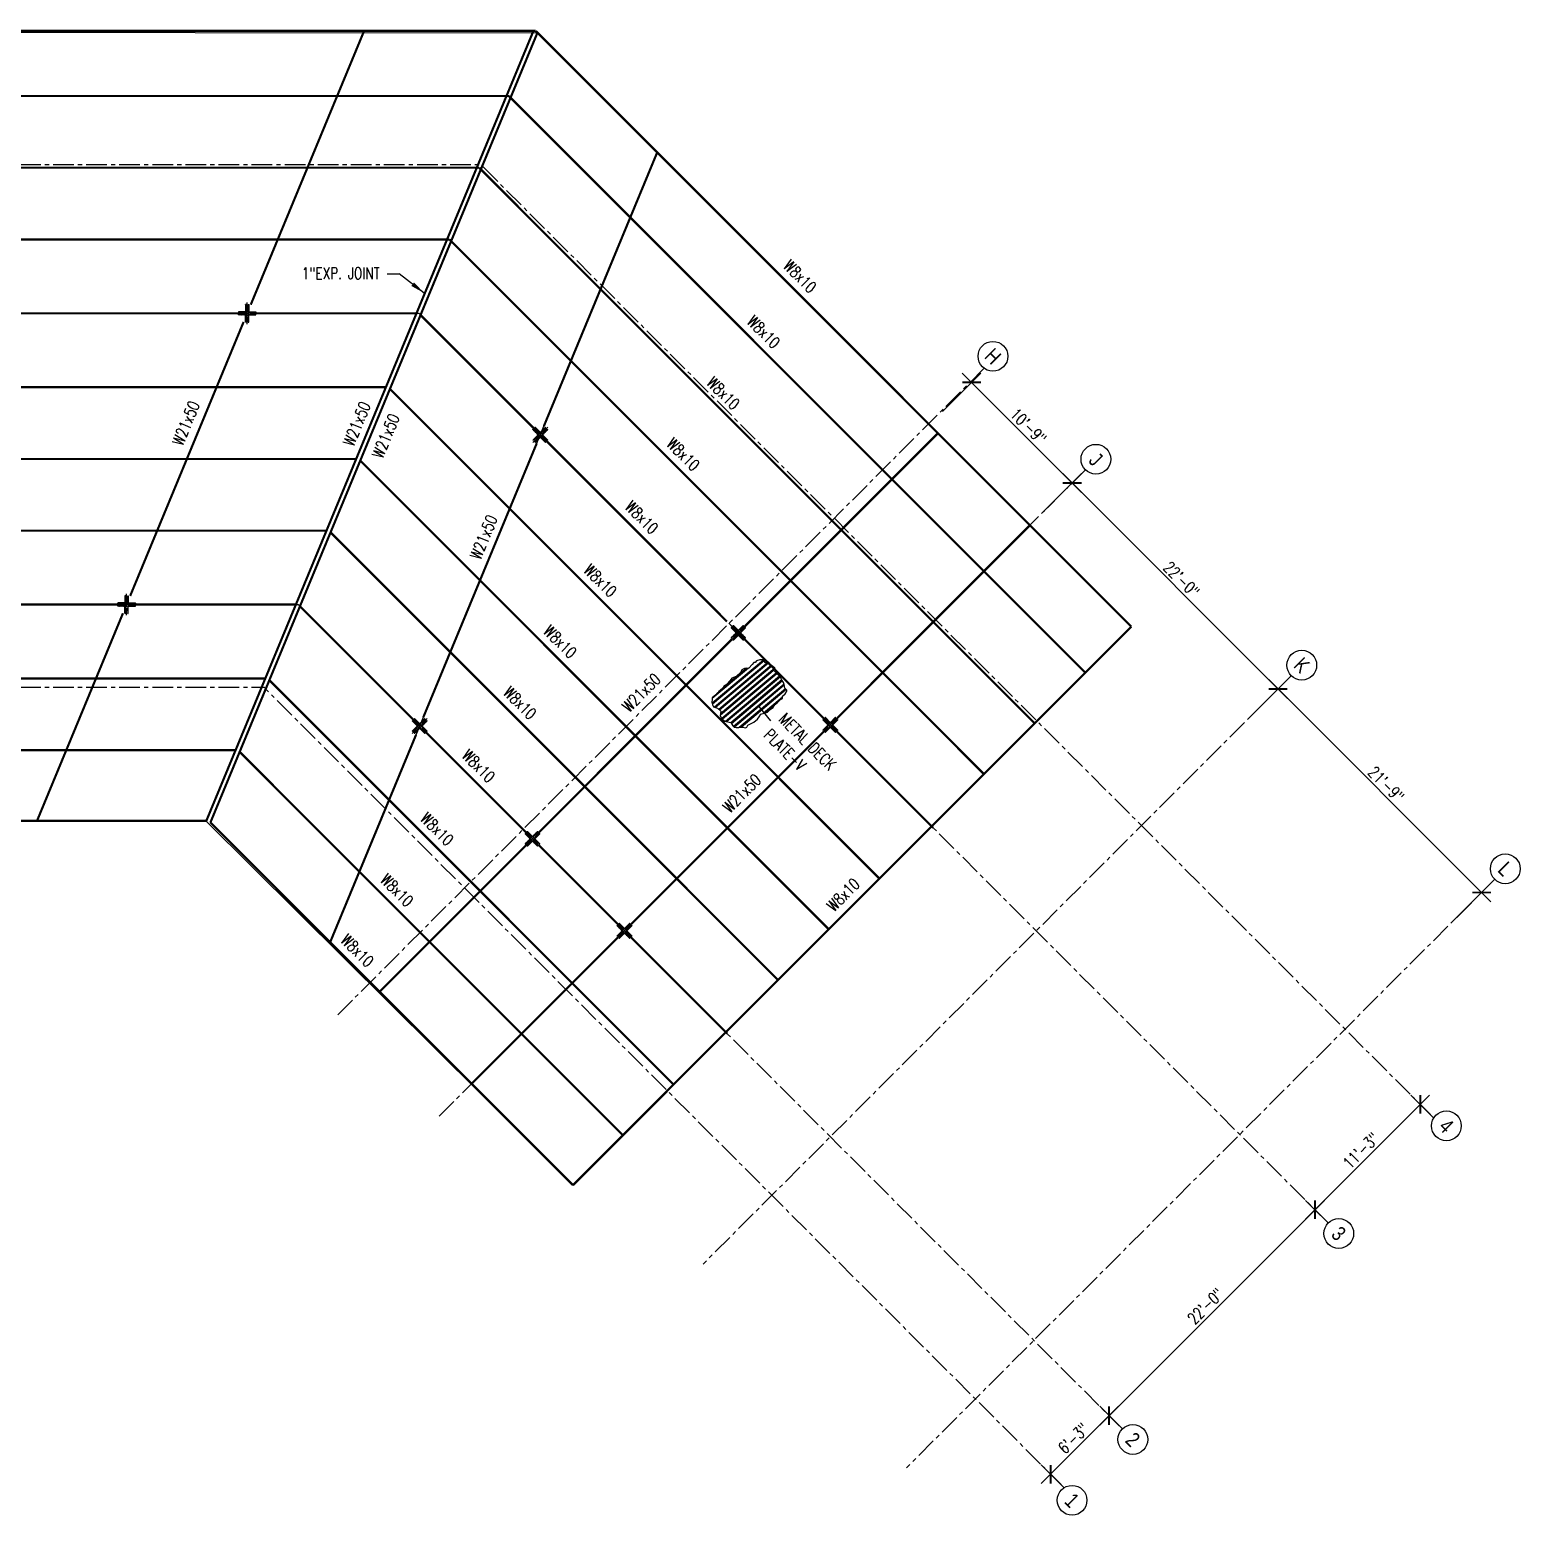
# Model space of a CAD drawing. Header units: inches. Extents: x 54519 to 57616, y 6659 to 8963.
# Drawn here: x 56265 to 57616, y 7520 to 8866 of the extents above; entities that cross this region are included whole.
import ezdxf
from ezdxf.enums import TextEntityAlignment as Align

# ---------------------------------------------------------------- set-up
doc = ezdxf.new("R2010")
doc.units = ezdxf.units.IN
doc.header["$LTSCALE"] = 15
doc.header["$MEASUREMENT"] = 0
doc.linetypes.add('CENTER', pattern=[2, 1.25, -0.25, 0.25, -0.25])
doc.linetypes.add('HIDDEN', pattern=[0.375, 0.25, -0.125])
for name, color, linetype in [('COLUMN', 4, 'Continuous'), ('GC', 3, 'Continuous'), ('GIRDER', 6, 'HIDDEN'), ('Grid line', 1, 'CENTER'), ('HATCH', 253, 'Continuous'), ('L', 2, 'Continuous'), ('LINE_HIDDEN', 124, 'HIDDEN'), ('N-DIM-Z', 126, 'Continuous'), ('N-NOTE-Z', 242, 'Continuous'), ('S-COLUMN', 4, 'Continuous'), ('SLAB', 3, 'Continuous'), ('WALL', 7, 'Continuous')]:
    doc.layers.add(name, color=color, linetype=linetype)
doc.styles.add('3-32', font='simplex.shx', dxfattribs={"width": 0.75, "height": 10.6666})
doc.styles.add('dim', font='arial.ttf')
doc.dimstyles.new('3-32', dxfattribs={"dimtxt": 10.666667, "dimasz": 12, "dimexe": 12, "dimexo": 4, "dimgap": 2, "dimtad": 1, "dimdec": 4, "dimzin": 3, "dimdsep": 46, "dimlunit": 4, "dimtxsty": '3-32', "dimblk": 'ARCHTICK', "dimcen": 0.046875, "dimdle": 12, "dimclrd": 1, "dimclre": 1, "dimclrt": 2, "dimadec": 0, "dimazin": 0, "dimtfac": 0.75, "dimtdec": 4, "dimtmove": 2, "dimatfit": 3, "dimldrblk": 'ARCHTICK', "dimfxl": 1, "dimfrac": 1, "dimtolj": 1, "dimtzin": 0, "dimlwd": -1, "dimlwe": -1, "dimarcsym": 0})

# ---------------------------------------------------------------- blocks, each defined once
blk = doc.blocks.new('_ARCHTICK')
at = {"color": 0, "linetype": 'ByBlock', "const_width": 0.15}
blk.add_lwpolyline([(-0.5, -0.5), (0.5, 0.5)], dxfattribs=at)
blk = doc.blocks.new('*D11')
at = {"layer": 'DEFPOINTS', "color": 0, "transparency": 16777216}
for p in [(57089.6, 8517.4), (57210.2, 8455.5), (57180.8, 8426.1)]:
    blk.add_point(p, dxfattribs=at)
at = {"layer": 'N-DIM-Z', "color": 1, "transparency": 16777216}
for p, q in [((57092.5, 8520.2), (57127.5, 8555.2)), ((57110.5, 8555.2), (57218.7, 8447)), ((57183.7, 8429), (57218.7, 8464))]:
    blk.add_line(p, q, dxfattribs=at)
at = {"layer": 'N-DIM-Z', "color": 1, "transparency": 16777216, "xscale": 12, "yscale": 12, "zscale": 12}
for p, rotation in [((57119, 8546.7), 135.0000000000663), ((57210.2, 8455.5), 315.0000000000662)]:
    blk.add_blockref('_ARCHTICK', p, dxfattribs=dict(at, rotation=rotation))
at = {"layer": 'N-DIM-Z', "color": 2, "transparency": 16777216, "insert": (57170.5, 8507), "char_height": 10.67, "attachment_point": 5, "rotation": 315, "style": '3-32'}
blk.add_mtext('\\A1;10\'-9"', dxfattribs=at)
blk = doc.blocks.new('*D12')
at = {"layer": 'DEFPOINTS', "color": 0, "transparency": 16777216}
for p in [(57180.8, 8426.1), (57396.9, 8268.8), (57367.5, 8239.5)]:
    blk.add_point(p, dxfattribs=at)
at = {"layer": 'N-DIM-Z', "color": 1, "transparency": 16777216}
for p, q in [((57183.7, 8429), (57218.7, 8464)), ((57201.7, 8464), (57405.4, 8260.3)), ((57370.3, 8242.3), (57405.4, 8277.3))]:
    blk.add_line(p, q, dxfattribs=at)
at = {"layer": 'N-DIM-Z', "color": 1, "transparency": 16777216, "xscale": 12, "yscale": 12, "zscale": 12}
for p, rotation in [((57210.2, 8455.5), 135.0000000000663), ((57396.9, 8268.8), 315.0000000000662)]:
    blk.add_blockref('_ARCHTICK', p, dxfattribs=dict(at, rotation=rotation))
at = {"layer": 'N-DIM-Z', "color": 2, "transparency": 16777216, "insert": (57309.4, 8368.1), "char_height": 10.67, "attachment_point": 5, "rotation": 315, "style": '3-32'}
blk.add_mtext('\\A1;22\'-0"', dxfattribs=at)
blk = doc.blocks.new('*D13')
at = {"layer": 'DEFPOINTS', "color": 0, "transparency": 16777216}
for p in [(57367.5, 8239.5), (57581.4, 8084.3), (57552.1, 8054.9)]:
    blk.add_point(p, dxfattribs=at)
at = {"layer": 'N-DIM-Z', "color": 1, "transparency": 16777216}
for p, q in [((57370.3, 8242.3), (57405.4, 8277.3)), ((57388.4, 8277.3), (57589.9, 8075.8)), ((57554.9, 8057.7), (57589.9, 8092.7))]:
    blk.add_line(p, q, dxfattribs=at)
at = {"layer": 'N-DIM-Z', "color": 1, "transparency": 16777216, "xscale": 12, "yscale": 12, "zscale": 12}
for p, rotation in [((57396.9, 8268.8), 135.0000000000663), ((57581.4, 8084.3), 315.0000000000662)]:
    blk.add_blockref('_ARCHTICK', p, dxfattribs=dict(at, rotation=rotation))
at = {"layer": 'N-DIM-Z', "color": 2, "transparency": 16777216, "insert": (57495, 8182.4), "char_height": 10.67, "attachment_point": 5, "rotation": 315, "style": '3-32'}
blk.add_mtext('\\A1;21\'-9"', dxfattribs=at)
blk = doc.blocks.new('*D14')
at = {"layer": 'DEFPOINTS', "color": 0, "transparency": 16777216}
for p in [(57525.8, 7892.2), (57537.9, 7880.2), (57442.4, 7784.7)]:
    blk.add_point(p, dxfattribs=at)
at = {"layer": 'N-DIM-Z', "color": 1, "transparency": 16777216}
for p, q in [((57421.9, 7788.3), (57534.3, 7900.7)), ((57535, 7883), (57517.3, 7900.7)), ((57439.6, 7787.6), (57421.9, 7805.2))]:
    blk.add_line(p, q, dxfattribs=at)
at = {"layer": 'N-DIM-Z', "color": 1, "transparency": 16777216, "xscale": 12, "yscale": 12, "zscale": 12}
for p, rotation in [((57525.8, 7892.2), 44.9999999997124), ((57430.4, 7796.8), 224.9999999997124)]:
    blk.add_blockref('_ARCHTICK', p, dxfattribs=dict(at, rotation=rotation))
at = {"layer": 'N-DIM-Z', "color": 2, "transparency": 16777216, "insert": (57472.2, 7850.4), "char_height": 10.67, "attachment_point": 5, "rotation": 45, "style": '3-32'}
blk.add_mtext('\\A1;11\'-3"', dxfattribs=at)
blk = doc.blocks.new('*D15')
at = {"layer": 'DEFPOINTS', "color": 0, "transparency": 16777216}
for p in [(57430.4, 7796.8), (57442.4, 7784.7), (57255.7, 7598.1)]:
    blk.add_point(p, dxfattribs=at)
at = {"layer": 'N-DIM-Z', "color": 1, "transparency": 16777216}
for p, q in [((57235.2, 7601.6), (57438.9, 7805.2)), ((57439.6, 7787.6), (57421.9, 7805.2)), ((57252.9, 7600.9), (57235.2, 7618.6))]:
    blk.add_line(p, q, dxfattribs=at)
at = {"layer": 'N-DIM-Z', "color": 1, "transparency": 16777216, "xscale": 12, "yscale": 12, "zscale": 12}
for p, rotation in [((57430.4, 7796.8), 44.9999999997124), ((57243.7, 7610.1), 224.9999999997124)]:
    blk.add_blockref('_ARCHTICK', p, dxfattribs=dict(at, rotation=rotation))
at = {"layer": 'N-DIM-Z', "color": 2, "transparency": 16777216, "insert": (57331.1, 7709.3), "char_height": 10.67, "attachment_point": 5, "rotation": 45, "style": '3-32'}
blk.add_mtext('\\A1;22\'-0"', dxfattribs=at)
blk = doc.blocks.new('*D16')
at = {"layer": 'DEFPOINTS', "color": 0, "transparency": 16777216}
for p in [(57243.7, 7610.1), (57255.7, 7598.1), (57202.9, 7544.8)]:
    blk.add_point(p, dxfattribs=at)
at = {"layer": 'N-DIM-Z', "color": 1, "transparency": 16777216}
for p, q in [((57182.2, 7548.6), (57252.2, 7618.6)), ((57252.9, 7600.9), (57235.2, 7618.6)), ((57200.1, 7547.6), (57182.2, 7565.5))]:
    blk.add_line(p, q, dxfattribs=at)
at = {"layer": 'N-DIM-Z', "color": 1, "transparency": 16777216, "xscale": 12, "yscale": 12, "zscale": 12}
for p, rotation in [((57243.7, 7610.1), 44.99999999971248), ((57190.7, 7557), 224.9999999997125)]:
    blk.add_blockref('_ARCHTICK', p, dxfattribs=dict(at, rotation=rotation))
at = {"layer": 'N-DIM-Z', "color": 2, "transparency": 16777216, "insert": (57211.3, 7589.5), "char_height": 10.67, "attachment_point": 5, "rotation": 45, "style": '3-32'}
blk.add_mtext('\\A1;6\'-3"', dxfattribs=at)
blk = doc.blocks.new('A$C56BC41D7')
at = {"layer": 'HATCH'}
h = blk.add_hatch(dxfattribs=at)
h.set_pattern_fill('_USER', color=1, scale=0.375, angle=45, style=0, pattern_type=0)
h.set_pattern_definition([(45, (0, 0), (-0.265165, 0.265165), [])])
edge = h.paths.add_edge_path()
edge.add_line((0.5, 6.8), (0.5, 0.8))
edge.add_arc((0.8, 0.8), 0.25, 180, 270)
edge.add_line((0.8, 0.5), (6.8, 0.5))
edge.add_arc((6.8, 0.2), 0.25, 0, 90, ccw=False)
edge.add_line((7, 0.2), (7, 0))
edge.add_line((7, 0), (0, 0))
edge.add_line((0, 0), (0, 7))
edge.add_line((0, 7), (0.2, 7))
edge.add_arc((0.2, 6.8), 0.25, 0, 90, ccw=False)
at = {"layer": 'COLUMN', "color": 4}
blk.add_lwpolyline([(0, 0), (0, 7), (0.2, 7, -0.414214), (0.5, 6.8), (0.5, 0.8, 0.414214), (0.8, 0.5), (6.8, 0.5, -0.414214), (7, 0.2), (7, 0)], format="xyb", close=True, dxfattribs=at)
blk = doc.blocks.new('A$C3C504F40')
at = {"layer": 'HATCH'}
h = blk.add_hatch(dxfattribs=at)
h.set_pattern_fill('_USER', color=1, scale=0.375, angle=45, style=0, pattern_type=0)
h.set_pattern_definition([(45, (-54890.24333, -10014.80784), (-0.265165043, 0.265165043), [])])
h.paths.add_polyline_path([(-3.2, 1), (-5.2, 1), (-5.2, -1), (-3.2, -1)])
h.paths.add_polyline_path([(-3.5, -0.7), (-5, -0.7), (-5, 0.8), (-3.5, 0.8)], flags=16)
h = blk.add_hatch(dxfattribs=at)
h.set_pattern_fill('_USER', color=1, scale=0.375, angle=45, style=0, pattern_type=0)
h.set_pattern_definition([(45, (-54885.99333, -10010.55784), (-0.265165043, 0.265165043), [])])
h.paths.add_polyline_path([(1, 5.3), (-1, 5.3), (-1, 3.3), (1, 3.3)])
h.paths.add_polyline_path([(0.8, 3.5), (-0.8, 3.5), (-0.8, 5), (0.8, 5)], flags=16)
h = blk.add_hatch(dxfattribs=at)
h.set_pattern_fill('_USER', color=1, scale=0.375, angle=45, style=0, pattern_type=0)
h.set_pattern_definition([(45, (-54881.74333, -10014.80784), (-0.265165043, 0.265165043), [])])
h.paths.add_polyline_path([(5.2, 1), (3.2, 1), (3.2, -1), (5.2, -1)])
h.paths.add_polyline_path([(5, -0.7), (3.5, -0.7), (3.5, 0.8), (5, 0.8)], flags=16)
h = blk.add_hatch(dxfattribs=at)
h.set_pattern_fill('_USER', color=1, scale=0.375, angle=45, style=0, pattern_type=0)
h.set_pattern_definition([(45, (-54885.99333, -10019.05784), (-0.265165043, 0.265165043), [])])
h.paths.add_polyline_path([(1, -3.2), (-1, -3.2), (-1, -5.2), (1, -5.2)])
h.paths.add_polyline_path([(0.8, -5), (-0.8, -5), (-0.8, -3.5), (0.8, -3.5)], flags=16)
at = {"layer": 'Grid line', "ltscale": 0.25}
for p, q in [((9.5, 0), (-9.5, 0)), ((0, -9.7), (0, 9.7))]:
    blk.add_line(p, q, dxfattribs=at)
at = {"layer": 'S-COLUMN', "color": 4}
for points in [[(-5.2, 1), (-3.2, 1), (-3.2, -1), (-5.2, -1)], [(-5, 0.8), (-3.5, 0.8), (-3.5, -0.7), (-5, -0.7)], [(-1, 5.3), (1, 5.3), (1, 3.3), (-1, 3.3)], [(-0.8, 5), (0.8, 5), (0.8, 3.5), (-0.8, 3.5)], [(3.2, 1), (5.2, 1), (5.2, -1), (3.2, -1)], [(3.5, 0.8), (5, 0.8), (5, -0.7), (3.5, -0.7)], [(-1, -3.2), (1, -3.2), (1, -5.2), (-1, -5.2)], [(-0.8, -3.5), (0.8, -3.5), (0.8, -5), (-0.8, -5)]]:
    blk.add_lwpolyline(points, close=True, dxfattribs=at)
at = {"layer": 'Grid line', "color": 4, "xscale": -1}
blk.add_blockref('A$C56BC41D7', (-1, 1), dxfattribs=at)
at = {"layer": 'Grid line', "color": 4}
blk.add_blockref('A$C56BC41D7', (1, 1), dxfattribs=at)
at = {"layer": 'Grid line', "color": 4, "rotation": 180}
blk.add_blockref('A$C56BC41D7', (-1, -1), dxfattribs=at)
at = {"layer": 'Grid line', "color": 4, "xscale": -1, "rotation": 180}
blk.add_blockref('A$C56BC41D7', (1, -1), dxfattribs=at)
blk = doc.blocks.new('A$C06E30DF9')
at = {"layer": 'GIRDER', "color": 2, "linetype": 'Continuous', "ltscale": 5}
for p, q in [((14.3, 4.5), (60.3, 4.5)), ((35, 6.3), (56.2, 6.3)), ((-6.8, -26.5), (120.4, -26.5)), ((-5.2, -20.1), (115.8, -20.1)), ((-4.9, -18.3), (116, -18.3)), ((-3.2, -11.9), (116.3, -11.9)), ((-2.3, -10.1), (115.9, -10.1)), ((0.2, -1.9), (106.9, -1.9)), ((0.5, -3.7), (109.6, -3.7)), ((-9.2, -44.6), (119.5, -44.6)), ((-8.5, -42.9), (121.5, -42.9)), ((-7.9, -51), (116.6, -51)), ((-7.6, -52.8), (116.8, -52.8)), ((-7.6, -52.8), (116.8, -52.8)), ((-6.5, -28.2), (121.6, -28.2)), ((-6.5, -28.2), (121.6, -28.2)), ((-5.5, -34.7), (123.1, -34.7)), ((-5.3, -36.4), (123.3, -36.4)), ((-5.3, -36.4), (123.3, -36.4)), ((-7, -59.2), (119.2, -59.2)), ((-5.9, -61), (120.3, -61)), ((-2.4, -67.4), (119.8, -67.4)), ((-2.4, -69.2), (119.1, -69.2)), ((27.5, -75.6), (113.2, -75.6)), ((30.1, -77.4), (96.7, -77.4))]:
    blk.add_line(p, q, dxfattribs=at)
at = {"layer": 'SLAB', "color": 1, "linetype": 'Continuous', "ltscale": 5}
blk.add_lwpolyline([(1.2, 1.2), (0, 0), (0.7, -5.3), (-2.9, -11.1), (-4.3, -15.1), (-5.4, -21.2), (-6.8, -26.4), (-5.9, -31.5), (-4.9, -40.2), (-8.3, -42.4), (-9.2, -44.7), (-7.5, -53.2), (-7, -60.4), (-2.4, -63), (-2.4, -70.1), (2.2, -73.9), (7.8, -76), (11.7, -75.8), (13.4, -77), (18.1, -76), (26.8, -75.1), (33.4, -79.7), (38.9, -81.1), (42.8, -78.5), (54.5, -78.1), (62.5, -81), (67.4, -79.5), (76.9, -78.3), (82.2, -79.4), (85.3, -78.2), (93.6, -77.6), (101.2, -77.1), (104.4, -76.5), (112.6, -76.3), (114.2, -74.4), (118.2, -71.3), (120.7, -65.3), (121.2, -62.5), (117.3, -56.1), (116.1, -47.7), (122.2, -42.2), (123.3, -37.4), (123.3, -36.2), (122.4, -29.4), (121.1, -27.4), (115.7, -20.5), (116.5, -13.6), (116.2, -10.4), (113.6, -7.5), (110.1, -4.1), (104.4, -0.2), (101.7, 3.7), (100, 4.1), (98.7, 4.6), (94.7, 3), (83, 6.1), (74.5, 6.1), (69.6, 4.4), (63.9, 2.7), (58.6, 5.3), (52.3, 7.8), (45.3, 7.2), (39, 7.8), (34.2, 6), (27.1, 6), (19.8, 5.4), (15.4, 6.1), (13.1, 2.8), (6.5, 3.1)], close=True, dxfattribs=at)

msp = doc.modelspace()

# ---------------------------------------------------------------- linework, layer by layer
at = {"layer": 'GC'}
msp.add_lwpolyline([(54862.1901309, 8149.3073403), (54862.1901309, 8865.3073403), (56725.3118814, 8863.5852649), (57263.8568327, 8325.3109117), (56757.5683773, 7819.0224563), (56425.0394526, 8149.1159986), (54862.1901309, 8149.1159986)], dxfattribs=at)
at = {"layer": 'GIRDER', "color": 1, "linetype": 'Continuous', "ltscale": 5}
msp.add_line((56925.9914052, 8252.7601676), (56936.654869, 8240.0504537), dxfattribs=at)
at = {"layer": 'GIRDER', "color": 1, "linetype": 'Continuous', "ltscale": 5, "const_width": 0.75}
msp.add_lwpolyline([(56926.2786858, 8253.0011964, 1), (56925.7041246, 8252.5191389, 1)], format="xyb", close=True, dxfattribs=at)
at = {"layer": 'Grid line'}
for p, q in [((54546.1901309, 8744.3073403), (56673.7405629, 8744.3073403)), ((57537.8542102, 7880.1936931), (56673.7405629, 8744.3073403)), ((54546.1901309, 8609.3073403), (56617.821732, 8609.3073403)), ((57442.3947947, 7784.7342777), (56617.821732, 8609.3073403)), ((57130.2613924, 8559.4109976), (56542.6079158, 7971.7575211)), ((57222.185274, 8467.4871161), (56634.5317974, 7879.8336395)), ((54546.1901309, 8345.3073403), (56508.4693516, 8345.3073403)), ((57255.7186045, 7598.0580874), (56508.4693516, 8345.3073403)), ((57408.8614642, 8280.8109258), (56875.5032252, 7747.4526868)), ((54546.1901309, 8270.3073403), (56477.4033344, 8270.3073403)), ((57202.6855959, 7545.0250788), (56477.4033344, 8270.3073403)), ((57593.4163341, 8096.256056), (57060.0580951, 7562.8978169))]:
    msp.add_line(p, q, dxfattribs=at)
at = {"layer": 'Grid line', "ltscale": 0.25}
for p, q in [((56914.3096014, 8312.823209), (56900.6536845, 8326.4791259)), ((56914.2042441, 8326.3761627), (56900.7489672, 8312.9208858)), ((56984.0910876, 8229.3858059), (56997.7470046, 8243.0417228)), ((56997.6440413, 8229.4911633), (56984.1887645, 8242.9464401)), ((56727.6334112, 8126.1470188), (56713.9774943, 8139.8029357)), ((56727.5280538, 8139.6999724), (56714.072777, 8126.2446956)), ((56797.4137003, 8042.7084186), (56811.0696173, 8056.3643355)), ((56810.966654, 8042.813776), (56797.5113772, 8056.2690528))]:
    msp.add_line(p, q, dxfattribs=at)
at = {"layer": 'L', "color": 2, "linetype": 'CENTER', "const_width": 2}
for points in [[(54862.1901309, 8865.3073403), (56723.860404, 8865.3073403)], [(56425.0394526, 8149.1159986), (56721.6163633, 8865.1159986)], [(56723.860404, 8865.3073403), (57263.8568327, 8325.3109117)], [(56428.7349707, 8147.5852649), (56725.3118814, 8863.5852649)], [(56699.4218038, 8806.3073403), (54862.1901309, 8806.3073403)], [(57222.1375326, 8283.5916116), (56699.4218038, 8806.3073403)], [(56672.4979223, 8741.3073403), (54862.1901309, 8741.3073403)], [(57176.1755918, 8237.6296708), (56672.4979223, 8741.3073403)], [(56645.5740407, 8676.3073403), (54862.1901309, 8676.3073403)], [(57130.213651, 8191.66773), (56645.5740407, 8676.3073403)], [(56458.3398077, 8609.3073403), (56215.8766828, 8609.3073403)], [(56615.6569476, 8609.3073403), (56465.9165531, 8609.3073403)], [(56725.2349142, 8501.8941582), (56619.3524658, 8607.7766066)], [(56587.9046389, 8542.3073403), (54862.1901309, 8542.3073403)], [(57035.4613423, 8096.9154213), (56591.6001571, 8540.7766066)], [(56897.2219666, 8329.9071057), (56730.5924822, 8496.5365901)], [(56560.9807574, 8477.3073403), (54908.6901309, 8477.3073403)], [(56989.4994016, 8050.9534806), (56564.6762755, 8475.7766066)], [(56534.0568758, 8412.3073403), (54908.6901309, 8412.3073403)], [(56943.5374608, 8004.9915398), (56537.752394, 8410.7766066)], [(56348.9874272, 8345.3073403), (56222.6901309, 8345.3073403)], [(56506.3045672, 8345.3073403), (56356.5641726, 8345.3073403)], [(56615.8825337, 8237.8941582), (56510.0000853, 8343.7766066)], [(57263.8568327, 8325.3109117), (56757.5683773, 7819.0224563)], [(56988.4387414, 8238.690331), (56902.1717141, 8324.9573583)], [(56478.5522585, 8278.3073403), (54862.1901309, 8278.3073403)], [(56848.7851521, 7910.2392311), (56482.2477766, 8276.7766066)], [(57084.2517102, 8142.8773621), (56993.3884889, 8233.7405835)], [(56451.6283769, 8213.3073403), (54862.1901309, 8213.3073403)], [(56802.8232113, 7864.2772903), (56455.3238951, 8211.7766066)], [(54908.6901309, 8149.3073403), (56425.1187089, 8149.3073403)], [(56757.5683773, 7819.0224563), (56428.8142271, 8147.7766066)], [(56801.7625512, 8052.0141407), (56726.4645981, 8127.3158318)], [(56897.57552, 7956.2011719), (56806.7122986, 8047.0643933)]]:
    msp.add_lwpolyline(points, dxfattribs=at)
at = {"layer": 'L', "color": 4, "linetype": 'CENTER', "const_width": 2}
for points in [[(56568.1668524, 8865.3073403), (56465.3809896, 8617.1603164)], [(56833.9523701, 8755.2153742), (56731.1665074, 8507.0683502)], [(56458.8753712, 8601.4543643), (56356.0286091, 8353.1603164)], [(56913.4889845, 8325.6609031), (57088.4979129, 8500.6698315)], [(56724.660889, 8491.3623982), (56621.8141269, 8243.0683502)], [(56996.9240228, 8242.2258649), (57171.9329511, 8417.2347932)], [(56349.5229907, 8337.4543643), (56271.5899417, 8149.3073403)], [(56726.8127943, 8138.9847129), (56901.4681692, 8313.6400878)], [(56715.0268633, 8138.7535667), (56621.2401017, 8232.5365902)], [(56810.2478325, 8055.5496746), (56984.9032075, 8230.2050496)], [(56615.3085085, 8227.3623981), (56537.3754595, 8039.2153742)], [(56582.2094575, 7994.3813761), (56714.791979, 8126.9638976)], [(56665.6444958, 7910.9463379), (56798.2270172, 8043.5288594)]]:
    msp.add_lwpolyline(points, dxfattribs=at)
at = {"layer": 'LINE_HIDDEN', "linetype": 'Continuous'}
msp.add_line((56539.0681775, 8043.301957), (56830.6745254, 8747.301957), dxfattribs=at)
at = {"layer": 'N-DIM-Z', "color": 1}
for p in [(56589.0273896, 8645.0949519), (56622.7662626, 8627.5964789)]:
    msp.add_line(p, (56599.9618086, 8645.0949519), dxfattribs=at)
msp.add_lwpolyline([(56622.7662626, 8627.5964789, 0, 3.9999999, 0), (56612.1882183, 8635.7132977, 3.9999999, 3.9999999, 0)], format="xyseb", dxfattribs=at)
at = {"layer": 'N-NOTE-Z'}
for centre in [(57138.3931204, 8570.3711527), (57231.7312155, 8477.0330576), (57418.4074057, 8290.3568674), (57602.9622756, 8105.8019975), (57549.5214721, 7872.7690719), (57451.9407362, 7775.1883361), (57265.264546, 7588.5121459), (57210.1102171, 7533.3578169)]:
    msp.add_circle(centre, 13.5, dxfattribs=at)
at = {"layer": 'S-COLUMN', "color": 4}
for points in [[(56903.0610285, 8322.6575683), (56904.4752421, 8324.0717819), (56905.8894556, 8322.6575683), (56904.4752421, 8321.2433548)], [(56903.0610285, 8316.6471607), (56904.4752421, 8318.0613743), (56905.8894556, 8316.6471607), (56904.4752421, 8315.2329471)], [(56903.4145819, 8322.6575683), (56904.4752421, 8323.7182285), (56905.5359023, 8322.6575683), (56904.4752421, 8321.5969082)], [(56903.4145819, 8316.6471607), (56904.4752421, 8317.7078209), (56905.5359023, 8316.6471607), (56904.4752421, 8315.5865005)], [(56909.0714362, 8322.6575683), (56910.4856497, 8324.0717819), (56911.8998633, 8322.6575683), (56910.4856497, 8321.2433548)], [(56909.0714362, 8316.6471607), (56910.4856497, 8318.0613743), (56911.8998633, 8316.6471607), (56910.4856497, 8315.2329471)], [(56909.4249896, 8322.6575683), (56910.4856497, 8323.7182285), (56911.5463099, 8322.6575683), (56910.4856497, 8321.5969082)], [(56909.4249896, 8316.6471607), (56910.4856497, 8317.7078209), (56911.5463099, 8316.6471607), (56910.4856497, 8315.5865005)], [(56987.9150393, 8240.6343788), (56989.3292529, 8239.2201652), (56987.9150393, 8237.8059517), (56986.5008258, 8239.2201652)], [(56987.9150393, 8234.6239711), (56989.3292529, 8233.2097576), (56987.9150393, 8231.795544), (56986.5008258, 8233.2097576)], [(56987.9150393, 8240.2808254), (56988.9756995, 8239.2201652), (56987.9150393, 8238.159505), (56986.8543792, 8239.2201652)], [(56987.9150393, 8234.2704177), (56988.9756995, 8233.2097576), (56987.9150393, 8232.1490974), (56986.8543792, 8233.2097576)], [(56993.925447, 8240.6343788), (56995.3396605, 8239.2201652), (56993.925447, 8237.8059517), (56992.5112334, 8239.2201652)], [(56993.925447, 8234.6239711), (56995.3396605, 8233.2097576), (56993.925447, 8231.795544), (56992.5112334, 8233.2097576)], [(56993.925447, 8240.2808254), (56994.9861071, 8239.2201652), (56993.925447, 8238.159505), (56992.8647868, 8239.2201652)], [(56993.925447, 8234.2704177), (56994.9861071, 8233.2097576), (56993.925447, 8232.1490974), (56992.8647868, 8233.2097576)], [(56716.3848383, 8135.9813781), (56717.7990519, 8137.3955917), (56719.2132654, 8135.9813781), (56717.7990519, 8134.5671645)], [(56716.7383917, 8135.9813781), (56717.7990519, 8137.0420383), (56718.859712, 8135.9813781), (56717.7990519, 8134.9207179)], [(56722.3952459, 8135.9813781), (56723.8094595, 8137.3955917), (56725.2236731, 8135.9813781), (56723.8094595, 8134.5671645)], [(56722.7487993, 8135.9813781), (56723.8094595, 8137.0420383), (56724.8701197, 8135.9813781), (56723.8094595, 8134.9207179)], [(56716.3848383, 8129.9709705), (56717.7990519, 8131.385184), (56719.2132654, 8129.9709705), (56717.7990519, 8128.5567569)], [(56716.7383917, 8129.9709705), (56717.7990519, 8131.0316306), (56718.859712, 8129.9709705), (56717.7990519, 8128.9103103)], [(56722.3952459, 8129.9709705), (56723.8094595, 8131.385184), (56725.2236731, 8129.9709705), (56723.8094595, 8128.5567569)], [(56722.7487993, 8129.9709705), (56723.8094595, 8131.0316306), (56724.8701197, 8129.9709705), (56723.8094595, 8128.9103103)], [(56801.237652, 8053.9569915), (56802.6518656, 8052.5427779), (56801.237652, 8051.1285644), (56799.8234385, 8052.5427779)], [(56801.237652, 8047.9465838), (56802.6518656, 8046.5323703), (56801.237652, 8045.1181567), (56799.8234385, 8046.5323703)], [(56801.237652, 8053.6034381), (56802.2983122, 8052.5427779), (56801.237652, 8051.4821178), (56800.1769919, 8052.5427779)], [(56801.237652, 8047.5930305), (56802.2983122, 8046.5323703), (56801.237652, 8045.4717101), (56800.1769919, 8046.5323703)], [(56807.2480597, 8053.9569915), (56808.6622732, 8052.5427779), (56807.2480597, 8051.1285644), (56805.8338461, 8052.5427779)], [(56807.2480597, 8047.9465838), (56808.6622732, 8046.5323703), (56807.2480597, 8045.1181567), (56805.8338461, 8046.5323703)], [(56807.2480597, 8053.6034381), (56808.3087198, 8052.5427779), (56807.2480597, 8051.4821178), (56806.1873995, 8052.5427779)], [(56807.2480597, 8047.5930305), (56808.3087198, 8046.5323703), (56807.2480597, 8045.4717101), (56806.1873995, 8046.5323703)]]:
    msp.add_lwpolyline(points, close=True, dxfattribs=at)

# ---------------------------------------------------------------- block references
at = {"layer": 'Grid line', "color": 4}
for p, rotation in [((56907.4804459, 8321.0665781), 45.00000000000195), ((56907.4804459, 8318.238151), 225.0000000000019), ((56989.5060296, 8236.2149614), 135.0000000001658), ((56992.3344567, 8236.2149614), 315.0000000001658), ((56720.8042557, 8134.3903878), 45.00000000000195), ((56720.8042557, 8131.5619607), 225.0000000000019), ((56802.8286423, 8049.5375741), 135.0000000001658), ((56805.6570694, 8049.5375741), 315.0000000001658)]:
    msp.add_blockref('A$C56BC41D7', p, dxfattribs=dict(at, rotation=rotation))
at = {"layer": 'Grid line', "color": 4, "xscale": -1}
for p, rotation in [((56906.0662323, 8319.6523645), 45.000000000002), ((56908.8946595, 8319.6523645), 225.0000000000019), ((56990.9202431, 8237.629175), 315.0000000001658), ((56990.9202431, 8234.8007478), 135.0000000001656), ((56719.3900421, 8132.9761743), 45.000000000002), ((56722.2184692, 8132.9761743), 225.0000000000019), ((56804.2428559, 8050.9517877), 315.0000000001658), ((56804.2428559, 8048.1233605), 135.0000000001656)]:
    msp.add_blockref('A$C56BC41D7', p, dxfattribs=dict(at, rotation=rotation))
at = {"layer": 'L', "color": 2, "xscale": 0.4999999999999999, "yscale": 0.4999999999999999, "zscale": 0.4999999999999999, "rotation": 219.9966867444745}
msp.add_blockref('A$C06E30DF9', (56951.532357, 8267.5981106), dxfattribs=at)
at = {"layer": 'WALL'}
for p in [(56462.1336114, 8609.3056474), (56352.7878356, 8345.3056474)]:
    msp.add_blockref('A$C3C504F40', p, dxfattribs=at)
at = {"layer": 'WALL', "rotation": 315.0000000006983}
for p in [(56727.9191291, 8499.2136813), (56618.5667487, 8235.2136813)]:
    msp.add_blockref('A$C3C504F40', p, dxfattribs=at)

# ---------------------------------------------------------------- texts
at = {"layer": 'N-DIM-Z', "color": 2, "insert": (56546.9959062, 8645.5949519), "char_height": 10.6666, "attachment_point": 5, "style": '3-32'}
msp.add_mtext('1"EXP. JOINT', dxfattribs=at)
at = {"layer": 'N-DIM-Z', "color": 2, "char_height": 10.6666, "attachment_point": 5, "style": '3-32'}
for s, insert, rotation in [('\\A1;W8x10', (56963.4100226, 8642.8087737), 315), ('\\A1;W8x10', (56930.3310724, 8592.4491236), 315), ('\\A1;W8x10', (56893.8881613, 8536.9681532), 315), ('\\A1;W21x50', (56406.5933165, 8509.6885675), 67.5), ('\\A1;W21x50', (56561.5876425, 8509.1766751), 67.5), ('\\A1;W21x50', (56587.8440683, 8498.186146), 67.5), ('\\A1;W8x10', (56857.4452501, 8481.4871828), 315), ('\\A1;W8x10', (56819.8810186, 8424.2991057), 315), ('\\A1;W21x50', (56676.6050642, 8406.4349992), 67.5), ('\\A1;W8x10', (56782.3167871, 8367.1110285), 315), ('\\A1;W8x10', (56745.8738759, 8311.6300581), 315), ('\\A1;W8x10', (56709.4309648, 8256.1490877), 315), ('\\A1;W21x50', (56819.5635302, 8265.4712699), 45), ('METAL DECK', (56970.2254125, 8221.0110981), 315), ('PLATE-V', (56949.7361307, 8213.6219491), 315), ('\\A1;W8x10', (56671.8667333, 8198.9610106), 315), ('\\A1;W21x50', (56910.780305, 8174.2544951), 45), ('\\A1;W8x10', (56634.3025017, 8141.7729334), 315), ('\\A1;W8x10', (56597.8595906, 8086.291963), 315), ('\\A1;W8x10', (57002.7041866, 8082.3306136), 45), ('\\A1;W8x10', (56561.9773396, 8031.664546), 315)]:
    msp.add_mtext(s, dxfattribs=dict(at, insert=insert, rotation=rotation))
at = {"layer": 'N-NOTE-Z', "color": 2, "style": 'dim', "width": 0.8}
for s, p in [('H', (57138.3931204, 8570.3711527)), ('J', (57231.7312155, 8477.0330576)), ('K', (57418.4074057, 8290.3568674)), ('L', (57602.9622756, 8105.8019975)), ('4', (57549.5214721, 7872.7690719)), ('3', (57451.9407362, 7775.1883361)), ('2', (57265.264546, 7588.5121459)), ('1', (57210.1102171, 7533.3578169))]:
    msp.add_text(s, height=13.5, rotation=315.0000000001, dxfattribs=at).set_placement(p, align=Align.MIDDLE_CENTER)

# ---------------------------------------------------------------- dimensions: what is measured, and where the dimension line sits
at = {"layer": 'N-DIM-Z'}
for base, p1, p2, angle, picture, middle in [((57210.1912762, 8455.4931183), (57089.6230698, 8517.3584615), (57180.8398446, 8426.1416867), 135.0000000001, '*D11', (57170.4866412, 8507.0052581)), ((57396.8674665, 8268.8169281), (57180.8398446, 8426.1416867), (57367.5160348, 8239.4654965), 135.0000000001, '*D12', (57309.4331237, 8368.0587756)), ((57581.4223363, 8084.2620582), (57367.5160348, 8239.4654965), (57552.0709047, 8054.9106266), 135.0000000001, '*D13', (57495.0486538, 8182.4432455)), ((57525.8333949, 7892.2145084), (57442.3947947, 7784.7342777), (57537.8542102, 7880.1936931), 224.9999999997, '*D14', (57472.1999348, 7850.388553)), ((57430.3739794, 7796.7550929), (57255.7186045, 7598.0580874), (57442.3947947, 7784.7342777), 224.9999999997, '*D15', (57331.1321319, 7709.3207502)), ((57243.6977892, 7610.0789027), (57202.9242822, 7544.7863925), (57255.7186045, 7598.0580874), 224.9999999997, '*D16', (57211.2775325, 7589.4661508))]:
    dim = msp.add_linear_dim(base=base, p1=p1, p2=p2, angle=angle, dimstyle='3-32', dxfattribs=at)
    dim.commit()
    dim.dimension.update_dxf_attribs({"geometry": picture, "text_midpoint": middle})

doc.saveas('drawing.dxf')
